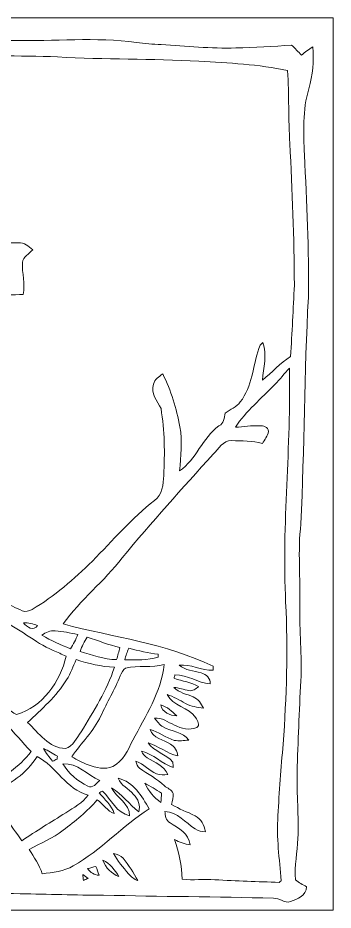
# Model space of a CAD drawing. Header units: centimetres. Extents: x -16.8 to 16.8, y -16.7 to 16.7.
# Drawn here: x 5.01 to 16.77, y -16.67 to 16.67 of the extents above; entities that cross this region are included whole.
import ezdxf

# ---------------------------------------------------------------- set-up
doc = ezdxf.new("R2010")
doc.units = ezdxf.units.CM
doc.header["$MEASUREMENT"] = 0
doc.layers.add('Layer 1', color=7, linetype='Continuous')

msp = doc.modelspace()

# ---------------------------------------------------------------- linework, layer by layer
at = {"layer": 'Layer 1', "lineweight": 9}
for points, knots in [([(-16.77458, 16.66875), (-16.77458, 16.66875), (16.77458, 16.66875), (16.77458, 16.66875), (16.77458, 16.66875), (16.77458, 16.66875), (16.77458, -16.66875), (16.77458, -16.66875), (16.77458, -16.66875), (16.77458, -16.66875), (-16.77458, -16.66875), (-16.77458, -16.66875), (-16.77458, -16.66875), (-16.77458, -16.66875), (-16.77458, 16.66875), (-16.77458, 16.66875), (-16.77458, 16.66875), (-16.77458, 16.66875), (-16.77458, 16.66875), (-16.77458, 16.66875)], [0, 0, 0, 0, 0.16666667, 0.16666667, 0.16666667, 0.16666667, 0.33333333, 0.33333333, 0.33333333, 0.33333333, 0.5, 0.5, 0.5, 0.5, 0.66666667, 0.66666667, 0.66666667, 0.66666667, 1, 1, 1, 1]), ([(-10.38931, 15.89581), (-11.37638, 15.94697), (-12.36486, 15.92262), (-13.35264, 15.92862), (-13.35264, 15.92862), (-14.11252, 15.92862), (-14.88052, 15.94838), (-15.63017, 15.80268), (-15.63017, 15.80268), (-15.90534, 15.75329), (-16.14734, 15.57514), (-16.31491, 15.35677), (-16.31491, 15.35677), (-16.27505, 15.1003), (-15.96849, 14.94578), (-16.03304, 14.65968), (-16.03304, 14.65968), (-16.01929, 13.33994), (-15.91522, 12.02373), (-15.82879, 10.70751), (-15.82879, 10.70751), (-15.82879, 9.31545), (-15.78293, 7.92127), (-15.87183, 6.53097), (-15.87183, 6.53097), (-15.88911, 6.07871), (-15.76917, 5.63457), (-15.77693, 5.18195), (-15.77693, 5.18195), (-15.7794, 4.57094), (-15.7353, 3.96028), (-15.77128, 3.34927), (-15.77128, 3.34927), (-15.7928, 1.45062), (-15.81326, -0.44803), (-15.89017, -2.34562), (-15.89017, -2.34562), (-15.91663, -3.23885), (-15.78751, -4.13244), (-15.85983, -5.02567), (-15.85983, -5.02567), (-16.05174, -7.29051), (-16.04186, -9.56522), (-16.07256, -11.83569), (-16.07256, -11.83569), (-16.11277, -13.20624), (-16.13076, -14.57713), (-16.18156, -15.94732), (-16.18156, -15.94732), (-15.19132, -16.21578), (-14.15203, -16.11877), (-13.13991, -16.07749), (-13.13991, -16.07749), (-11.07228, -15.99001), (-9.00359, -15.81679), (-6.93314, -15.92121), (-6.93314, -15.92121), (-5.9563, -15.91663), (-4.98052, -15.96566), (-4.00403, -15.96707), (-4.00403, -15.96707), (-2.34668, -16.04504), (-0.68615, -15.95473), (0.9712, -16.02281), (0.9712, -16.02281), (2.34632, -16.05844), (3.72251, -16.00024), (5.09693, -16.06232), (5.09693, -16.06232), (6.13234, -16.06197), (7.16633, -16.12089), (8.20208, -16.10501), (8.20208, -16.10501), (10.31804, -16.16604), (12.43506, -16.16251), (14.55102, -16.22425), (14.55102, -16.22425), (14.77433, -16.20414), (14.96166, -16.42992), (15.18285, -16.34878), (15.18285, -16.34878), (15.4499, -16.26129), (15.76105, -16.123), (15.78575, -15.79986), (15.78575, -15.79986), (15.65204, -15.70496), (15.47989, -15.65769), (15.373, -15.52998), (15.373, -15.52998), (15.3222, -15.01246), (15.44249, -14.50199), (15.46049, -13.98658), (15.46049, -13.98658), (15.49894, -13.16355), (15.41145, -12.34123), (15.43297, -11.51819), (15.43297, -11.51819), (15.45625, -10.37696), (15.51093, -9.23678), (15.56914, -8.0966), (15.56914, -8.0966), (15.61077, -7.15998), (15.51764, -6.22512), (15.52716, -5.28849), (15.52716, -5.28849), (15.56103, -4.27249), (15.44673, -3.25332), (15.57373, -2.24049), (15.57373, -2.24049), (15.70073, 0.58067), (15.69791, 3.40678), (15.8496, 6.22759), (15.8496, 6.22759), (15.88523, 8.00382), (15.7801, 9.77829), (15.70531, 11.55241), (15.70531, 11.55241), (15.66792, 12.37544), (15.62841, 13.2207), (15.86689, 14.01974), (15.86689, 14.01974), (16.00764, 14.52774), (16.06374, 15.05691), (16.01505, 15.5829), (16.01505, 15.5829), (15.86195, 15.5), (15.72754, 15.38817), (15.59595, 15.27492), (15.59595, 15.27492), (15.46895, 15.39734), (15.34936, 15.52646), (15.22624, 15.65204), (15.22624, 15.65204), (14.53268, 15.5956), (13.837, 15.56738), (13.14168, 15.54374), (13.14168, 15.54374), (12.20964, 15.51305), (11.28183, 15.61465), (10.35297, 15.6718), (10.35297, 15.6718), (10.04641, 15.68732), (9.74019, 15.7039), (9.43645, 15.74729), (9.43645, 15.74729), (7.90328, 15.95684), (6.35529, 15.79139), (4.81542, 15.82173), (4.81542, 15.82173), (3.26284, 15.82879), (1.70744, 15.82491), (0.15946, 15.95543), (0.15946, 15.95543), (-3.35703, 16.11383), (-6.87246, 15.84784), (-10.38931, 15.89581)], [0, 0, 0, 0, 0.025, 0.025, 0.025, 0.025, 0.05, 0.05, 0.05, 0.05, 0.075, 0.075, 0.075, 0.075, 0.1, 0.1, 0.1, 0.1, 0.125, 0.125, 0.125, 0.125, 0.15, 0.15, 0.15, 0.15, 0.175, 0.175, 0.175, 0.175, 0.2, 0.2, 0.2, 0.2, 0.225, 0.225, 0.225, 0.225, 0.25, 0.25, 0.25, 0.25, 0.275, 0.275, 0.275, 0.275, 0.3, 0.3, 0.3, 0.3, 0.325, 0.325, 0.325, 0.325, 0.35, 0.35, 0.35, 0.35, 0.375, 0.375, 0.375, 0.375, 0.4, 0.4, 0.4, 0.4, 0.425, 0.425, 0.425, 0.425, 0.45, 0.45, 0.45, 0.45, 0.475, 0.475, 0.475, 0.475, 0.5, 0.5, 0.5, 0.5, 0.525, 0.525, 0.525, 0.525, 0.55, 0.55, 0.55, 0.55, 0.575, 0.575, 0.575, 0.575, 0.6, 0.6, 0.6, 0.6, 0.625, 0.625, 0.625, 0.625, 0.65, 0.65, 0.65, 0.65, 0.675, 0.675, 0.675, 0.675, 0.7, 0.7, 0.7, 0.7, 0.725, 0.725, 0.725, 0.725, 0.75, 0.75, 0.75, 0.75, 0.775, 0.775, 0.775, 0.775, 0.8, 0.8, 0.8, 0.8, 0.825, 0.825, 0.825, 0.825, 0.85, 0.85, 0.85, 0.85, 0.875, 0.875, 0.875, 0.875, 0.9, 0.9, 0.9, 0.9, 0.925, 0.925, 0.925, 0.925, 0.95, 0.95, 0.95, 0.95, 1, 1, 1, 1]), ([(0.4191, 15.27492), (1.00118, 15.31832), (1.58644, 15.29009), (2.16994, 15.29009), (2.16994, 15.29009), (3.60892, 15.23718), (5.05001, 15.26187), (6.48935, 15.21001), (6.48935, 15.21001), (8.24583, 15.09924), (10.00795, 15.15145), (11.76514, 15.04668), (11.76514, 15.04668), (12.8718, 14.9793), (13.99117, 14.94049), (15.07666, 14.69566), (15.07666, 14.69566), (15.12817, 13.78973), (15.1063, 12.88203), (15.15816, 11.97645), (15.15816, 11.97645), (15.24776, 10.21362), (15.31937, 8.44938), (15.32678, 6.68479), (15.32678, 6.68479), (15.28868, 5.79402), (15.24176, 4.90326), (15.18567, 4.0132), (15.18567, 4.0132), (14.79127, 3.77119), (14.48894, 3.41842), (14.13545, 3.12773), (14.13545, 3.12773), (14.18061, 3.59657), (14.31008, 4.08093), (14.14709, 4.54201), (14.14709, 4.54201), (14.08571, 4.47569), (14.01762, 4.41043), (13.99928, 4.31659), (13.99928, 4.31659), (13.77774, 3.65019), (13.76186, 2.89172), (13.30925, 2.31881), (13.30925, 2.31881), (13.16814, 2.12443), (12.92754, 2.04682), (12.74304, 1.90394), (12.74304, 1.90394), (12.70247, 1.73002), (12.70529, 1.51059), (12.51409, 1.42028), (12.51409, 1.42028), (11.89284, 0.97825), (11.66812, 0.1711), (11.04053, -0.2607), (11.04053, -0.2607), (11.0871, 0.28716), (11.15801, 0.84279), (11.05253, 1.38889), (11.05253, 1.38889), (10.92341, 2.06975), (10.73115, 2.7492), (10.41224, 3.36621), (10.41224, 3.36621), (10.2803, 3.2572), (10.10426, 3.16724), (10.07181, 2.98133), (10.07181, 2.98133), (9.94022, 2.64266), (10.21045, 2.35338), (10.35015, 2.06904), (10.35015, 2.06904), (10.48385, 1.24495), (10.49761, 0.40323), (10.45104, -0.43004), (10.45104, -0.43004), (10.42917, -0.75671), (10.4073, -1.15288), (10.10744, -1.35784), (10.10744, -1.35784), (9.2583, -2.03165), (8.54816, -2.85715), (7.78863, -3.62585), (7.78863, -3.62585), (7.09648, -4.29613), (6.37293, -4.94771), (5.53649, -5.43489), (5.53649, -5.43489), (5.4289, -5.49698), (5.28779, -5.54179), (5.17031, -5.48111), (5.17031, -5.48111), (4.67289, -5.27826), (4.21322, -4.9784), (3.83328, -4.59811), (3.83328, -4.59811), (3.25085, -4.04883), (2.87091, -3.31893), (2.61973, -2.56681), (2.61973, -2.56681), (2.55976, -2.42394), (2.69699, -2.3114), (2.76154, -2.19992), (2.76154, -2.19992), (3.16794, -1.65241), (3.46393, -1.01988), (3.59445, -0.3489), (3.59445, -0.3489), (3.72674, 0.31644), (3.78566, 1.01847), (3.58599, 1.6764), (3.58599, 1.6764), (3.40678, 2.28106), (3.32423, 2.92241), (3.02824, 3.48686), (3.02824, 3.48686), (2.66171, 4.15043), (2.11808, 4.68948), (1.57586, 5.20947), (1.57586, 5.20947), (1.41887, 5.36257), (1.23437, 5.49134), (1.11337, 5.67761), (1.11337, 5.67761), (2.11243, 5.83036), (3.06846, 6.1909), (4.07458, 6.30026), (4.07458, 6.30026), (4.44994, 6.34294), (4.82882, 6.3059), (5.20488, 6.33483), (5.20488, 6.33483), (5.28144, 6.73241), (5.16149, 7.12964), (5.17737, 7.52792), (5.17737, 7.52792), (5.19783, 7.75229), (5.42925, 7.85036), (5.56154, 8.00523), (5.56154, 8.00523), (5.4035, 8.12447), (5.24863, 8.29769), (5.02708, 8.26629), (5.02708, 8.26629), (3.33587, 8.29098), (1.77377, 7.53921), (0.13441, 7.24853), (0.13441, 7.24853), (0.08361, 8.02076), (0.3302, 8.79934), (0.13864, 9.56275), (0.13864, 9.56275), (0.1076, 9.70597), (0.03387, 9.83474), (-0.01376, 9.97232), (-0.01376, 9.97232), (0.34502, 10.07533), (0.72037, 10.25419), (0.90029, 10.60062), (0.90029, 10.60062), (1.06574, 10.87367), (1.03928, 11.26737), (0.80398, 11.49315), (0.80398, 11.49315), (0.56268, 11.7535), (0.17533, 11.74009), (-0.15487, 11.76161), (-0.15487, 11.76161), (-0.15628, 11.82582), (-0.15875, 11.95387), (-0.15981, 12.01808), (-0.15981, 12.01808), (0.11606, 12.12427), (0.38276, 12.25091), (0.64735, 12.3825), (0.64735, 12.3825), (0.83185, 11.96022), (0.96026, 11.5002), (1.26859, 11.14566), (1.26859, 11.14566), (1.50319, 10.88284), (1.85032, 10.73044), (2.2038, 10.7382), (2.2038, 10.7382), (2.35126, 10.73185), (2.58798, 10.70927), (2.65924, 10.88249), (2.65924, 10.88249), (2.71216, 11.09486), (2.70722, 11.31852), (2.75837, 11.53125), (2.75837, 11.53125), (2.82434, 11.76408), (3.01343, 11.92777), (3.18841, 12.08229), (3.18841, 12.08229), (3.41701, 11.93306), (3.69182, 11.8678), (3.96452, 11.91225), (3.96452, 11.91225), (4.42524, 12.01526), (4.77344, 12.53102), (4.63515, 12.99457), (4.63515, 12.99457), (4.26967, 13.24892), (3.78213, 13.05031), (3.39831, 13.24222), (3.39831, 13.24222), (3.21627, 13.42496), (3.17606, 13.70753), (2.99014, 13.89133), (2.99014, 13.89133), (2.86385, 14.07477), (2.60773, 14.09136), (2.41159, 14.03068), (2.41159, 14.03068), (2.07116, 13.91955), (1.78964, 13.58336), (1.82033, 13.21329), (1.82033, 13.21329), (1.88383, 13.01574), (2.00166, 12.84182), (2.09621, 12.65837), (2.09621, 12.65837), (1.74484, 12.64214), (1.391, 12.67495), (1.05622, 12.78502), (1.05622, 12.78502), (1.32644, 13.20377), (1.54905, 13.68425), (1.49578, 14.19613), (1.49578, 14.19613), (1.47461, 14.43002), (1.34973, 14.62617), (1.21885, 14.81208), (1.21885, 14.81208), (0.95567, 14.75881), (0.6918, 14.68437), (0.47696, 14.51504), (0.47696, 14.51504), (0.20814, 14.33336), (0.10231, 14.00351), (-0.14429, 13.79996), (-0.14429, 13.79996), (-0.08784, 14.22012), (0.09208, 14.61029), (0.22825, 15.00893), (0.22825, 15.00893), (0.27305, 15.10559), (0.29633, 15.25023), (0.4191, 15.27492)], [0, 0, 0, 0, 0.015625, 0.015625, 0.015625, 0.015625, 0.03125, 0.03125, 0.03125, 0.03125, 0.046875, 0.046875, 0.046875, 0.046875, 0.0625, 0.0625, 0.0625, 0.0625, 0.078125, 0.078125, 0.078125, 0.078125, 0.09375, 0.09375, 0.09375, 0.09375, 0.109375, 0.109375, 0.109375, 0.109375, 0.125, 0.125, 0.125, 0.125, 0.140625, 0.140625, 0.140625, 0.140625, 0.15625, 0.15625, 0.15625, 0.15625, 0.171875, 0.171875, 0.171875, 0.171875, 0.1875, 0.1875, 0.1875, 0.1875, 0.203125, 0.203125, 0.203125, 0.203125, 0.21875, 0.21875, 0.21875, 0.21875, 0.234375, 0.234375, 0.234375, 0.234375, 0.25, 0.25, 0.25, 0.25, 0.265625, 0.265625, 0.265625, 0.265625, 0.28125, 0.28125, 0.28125, 0.28125, 0.296875, 0.296875, 0.296875, 0.296875, 0.3125, 0.3125, 0.3125, 0.3125, 0.328125, 0.328125, 0.328125, 0.328125, 0.34375, 0.34375, 0.34375, 0.34375, 0.359375, 0.359375, 0.359375, 0.359375, 0.375, 0.375, 0.375, 0.375, 0.390625, 0.390625, 0.390625, 0.390625, 0.40625, 0.40625, 0.40625, 0.40625, 0.421875, 0.421875, 0.421875, 0.421875, 0.4375, 0.4375, 0.4375, 0.4375, 0.453125, 0.453125, 0.453125, 0.453125, 0.46875, 0.46875, 0.46875, 0.46875, 0.484375, 0.484375, 0.484375, 0.484375, 0.5, 0.5, 0.5, 0.5, 0.515625, 0.515625, 0.515625, 0.515625, 0.53125, 0.53125, 0.53125, 0.53125, 0.546875, 0.546875, 0.546875, 0.546875, 0.5625, 0.5625, 0.5625, 0.5625, 0.578125, 0.578125, 0.578125, 0.578125, 0.59375, 0.59375, 0.59375, 0.59375, 0.609375, 0.609375, 0.609375, 0.609375, 0.625, 0.625, 0.625, 0.625, 0.640625, 0.640625, 0.640625, 0.640625, 0.65625, 0.65625, 0.65625, 0.65625, 0.671875, 0.671875, 0.671875, 0.671875, 0.6875, 0.6875, 0.6875, 0.6875, 0.703125, 0.703125, 0.703125, 0.703125, 0.71875, 0.71875, 0.71875, 0.71875, 0.734375, 0.734375, 0.734375, 0.734375, 0.75, 0.75, 0.75, 0.75, 0.765625, 0.765625, 0.765625, 0.765625, 0.78125, 0.78125, 0.78125, 0.78125, 0.796875, 0.796875, 0.796875, 0.796875, 0.8125, 0.8125, 0.8125, 0.8125, 0.828125, 0.828125, 0.828125, 0.828125, 0.84375, 0.84375, 0.84375, 0.84375, 0.859375, 0.859375, 0.859375, 0.859375, 0.875, 0.875, 0.875, 0.875, 0.890625, 0.890625, 0.890625, 0.890625, 0.90625, 0.90625, 0.90625, 0.90625, 0.921875, 0.921875, 0.921875, 0.921875, 0.9375, 0.9375, 0.9375, 0.9375, 0.953125, 0.953125, 0.953125, 0.953125, 0.96875, 0.96875, 0.96875, 0.96875, 1, 1, 1, 1]), ([(14.59583, 2.97286), (14.79091, 3.1623), (14.95178, 3.38279), (15.14228, 3.57646), (15.14228, 3.57646), (15.21107, 0.66111), (14.85688, -2.25143), (15.00258, -5.16784), (15.00258, -5.16784), (15.09183, -6.93208), (15.03221, -8.69985), (14.91192, -10.46127), (14.91192, -10.46127), (14.82125, -11.35098), (14.75916, -12.24315), (14.71577, -13.13603), (14.71577, -13.13603), (14.65016, -13.94954), (14.77716, -14.75881), (14.83078, -15.56914), (14.83078, -15.56914), (14.80679, -15.58925), (14.7828, -15.60971), (14.75952, -15.63053), (14.75952, -15.63053), (13.96047, -15.6023), (13.16179, -15.57831), (12.36416, -15.53386), (12.36416, -15.53386), (11.95705, -15.50423), (11.54818, -15.55574), (11.14213, -15.51481), (11.14213, -15.51481), (11.12308, -15.00858), (11.02607, -14.50799), (10.85744, -14.03103), (10.85744, -14.03103), (11.0363, -14.13122), (11.22962, -14.20354), (11.43529, -14.224), (11.43529, -14.224), (11.39437, -13.79996), (10.99291, -13.61369), (10.68599, -13.40485), (10.68599, -13.40485), (10.53324, -13.3156), (10.50114, -13.1378), (10.4962, -12.97728), (10.4962, -12.97728), (10.96151, -13.00586), (11.25855, -13.40132), (11.62756, -13.63027), (11.62756, -13.63027), (11.7348, -13.71953), (11.87415, -13.73329), (12.00714, -13.73681), (12.00714, -13.73681), (11.97046, -13.49692), (11.84134, -13.26056), (11.62226, -13.14591), (11.62226, -13.14591), (11.33616, -12.9921), (11.02395, -12.89226), (10.74491, -12.72505), (10.74491, -12.72505), (10.7696, -12.58711), (10.81052, -12.44529), (10.79923, -12.30489), (10.79923, -12.30489), (10.74208, -12.16484), (10.58404, -12.11686), (10.47821, -12.02302), (10.47821, -12.02302), (10.19986, -11.76126), (9.86084, -11.58311), (9.54828, -11.36897), (9.54828, -11.36897), (9.45727, -11.31323), (9.44527, -11.19787), (9.41599, -11.1058), (9.41599, -11.1058), (9.70033, -11.21375), (9.90917, -11.45258), (10.18328, -11.58099), (10.18328, -11.58099), (10.31522, -11.6272), (10.46162, -11.60815), (10.59956, -11.60357), (10.59956, -11.60357), (10.46692, -11.27584), (10.11167, -11.15166), (9.83474, -10.97774), (9.83474, -10.97774), (9.73561, -10.92412), (9.66929, -10.83063), (9.61813, -10.73326), (9.61813, -10.73326), (10.06122, -10.83028), (10.3819, -11.19329), (10.80523, -11.34004), (10.80523, -11.34004), (10.8017, -11.27266), (10.80311, -11.20528), (10.789, -11.13966), (10.789, -11.13966), (10.53853, -10.83169), (10.09756, -10.74667), (9.8679, -10.41717), (9.8679, -10.41717), (10.25807, -10.53394), (10.57734, -10.81793), (10.97844, -10.90859), (10.97844, -10.90859), (10.95269, -10.72868), (10.86414, -10.55441), (10.69975, -10.46797), (10.69975, -10.46797), (10.44293, -10.29264), (10.0457, -10.25701), (9.93951, -9.91905), (9.93951, -9.91905), (10.26195, -10.00478), (10.52301, -10.23197), (10.84262, -10.32475), (10.84262, -10.32475), (11.02007, -10.35544), (11.20422, -10.33709), (11.38273, -10.31593), (11.38273, -10.31593), (11.16718, -9.98961), (10.73467, -10.00972), (10.42776, -9.81781), (10.42776, -9.81781), (10.28524, -9.75501), (10.21045, -9.60543), (10.10885, -9.49889), (10.10885, -9.49889), (10.3819, -9.4682), (10.6112, -9.652), (10.84897, -9.75466), (10.84897, -9.75466), (11.09804, -9.88095), (11.41659, -9.96209), (11.68188, -9.84638), (11.68188, -9.84638), (11.82158, -9.75713), (11.7154, -9.58144), (11.64519, -9.48373), (11.64519, -9.48373), (11.38908, -9.08156), (10.78689, -9.0491), (10.57734, -8.61272), (10.57734, -8.61272), (10.82357, -8.68609), (11.043, -8.82297), (11.26455, -8.94962), (11.26455, -8.94962), (11.46951, -9.06745), (11.71152, -9.08473), (11.94047, -9.12354), (11.94047, -9.12354), (11.84557, -8.95667), (11.73797, -8.77288), (11.55065, -8.70021), (11.55065, -8.70021), (11.30441, -8.59367), (11.02184, -8.54428), (10.82781, -8.34425), (10.82781, -8.34425), (11.01901, -8.36683), (11.20281, -8.42786), (11.39119, -8.46631), (11.39119, -8.46631), (11.52984, -8.49524), (11.64661, -8.39188), (11.75949, -8.32873), (11.75949, -8.32873), (11.48644, -8.1407), (11.14178, -8.12553), (10.84016, -8.00453), (10.84016, -8.00453), (10.84756, -7.97348), (10.86203, -7.91139), (10.86944, -7.88035), (10.86944, -7.88035), (11.33722, -7.88388), (11.72845, -8.16822), (12.18459, -8.21866), (12.18459, -8.21866), (12.20787, -8.01123), (12.03466, -7.85283), (11.84734, -7.80309), (11.84734, -7.80309), (11.56935, -7.72266), (11.25149, -7.71384), (11.02148, -7.51628), (11.02148, -7.51628), (11.45963, -7.46619), (11.85616, -7.72301), (12.2936, -7.70043), (12.2936, -7.70043), (12.29395, -7.66516), (12.29466, -7.59425), (12.29501, -7.55862), (12.29501, -7.55862), (10.53782, -6.69819), (8.56897, -6.477), (6.69784, -5.97535), (6.69784, -5.97535), (7.33884, -5.06942), (8.23419, -4.38644), (8.89847, -3.50132), (8.89847, -3.50132), (10.0009, -2.18511), (11.14002, -0.90064), (12.29854, 0.36548), (12.29854, 0.36548), (12.50033, 0.56127), (12.65802, 0.88724), (12.98716, 0.87207), (12.98716, 0.87207), (13.36781, 0.84596), (13.76574, 0.89182), (14.13192, 0.76059), (14.13192, 0.76059), (14.21201, 0.91087), (14.33442, 1.04669), (14.3637, 1.21814), (14.3637, 1.21814), (14.35206, 1.37513), (14.16262, 1.45556), (14.02327, 1.42558), (14.02327, 1.42558), (13.72059, 1.45486), (13.42496, 1.37971), (13.12474, 1.37336), (13.12474, 1.37336), (13.53009, 1.97908), (14.09629, 2.44863), (14.59583, 2.97286)], [0, 0, 0, 0, 0.01639344, 0.01639344, 0.01639344, 0.01639344, 0.03278689, 0.03278689, 0.03278689, 0.03278689, 0.04918033, 0.04918033, 0.04918033, 0.04918033, 0.06557377, 0.06557377, 0.06557377, 0.06557377, 0.08196721, 0.08196721, 0.08196721, 0.08196721, 0.09836066, 0.09836066, 0.09836066, 0.09836066, 0.1147541, 0.1147541, 0.1147541, 0.1147541, 0.13114754, 0.13114754, 0.13114754, 0.13114754, 0.14754098, 0.14754098, 0.14754098, 0.14754098, 0.16393443, 0.16393443, 0.16393443, 0.16393443, 0.18032787, 0.18032787, 0.18032787, 0.18032787, 0.19672131, 0.19672131, 0.19672131, 0.19672131, 0.21311475, 0.21311475, 0.21311475, 0.21311475, 0.2295082, 0.2295082, 0.2295082, 0.2295082, 0.24590164, 0.24590164, 0.24590164, 0.24590164, 0.26229508, 0.26229508, 0.26229508, 0.26229508, 0.27868852, 0.27868852, 0.27868852, 0.27868852, 0.29508197, 0.29508197, 0.29508197, 0.29508197, 0.31147541, 0.31147541, 0.31147541, 0.31147541, 0.32786885, 0.32786885, 0.32786885, 0.32786885, 0.3442623, 0.3442623, 0.3442623, 0.3442623, 0.36065574, 0.36065574, 0.36065574, 0.36065574, 0.37704918, 0.37704918, 0.37704918, 0.37704918, 0.39344262, 0.39344262, 0.39344262, 0.39344262, 0.40983607, 0.40983607, 0.40983607, 0.40983607, 0.42622951, 0.42622951, 0.42622951, 0.42622951, 0.44262295, 0.44262295, 0.44262295, 0.44262295, 0.45901639, 0.45901639, 0.45901639, 0.45901639, 0.47540984, 0.47540984, 0.47540984, 0.47540984, 0.49180328, 0.49180328, 0.49180328, 0.49180328, 0.50819672, 0.50819672, 0.50819672, 0.50819672, 0.52459016, 0.52459016, 0.52459016, 0.52459016, 0.54098361, 0.54098361, 0.54098361, 0.54098361, 0.55737705, 0.55737705, 0.55737705, 0.55737705, 0.57377049, 0.57377049, 0.57377049, 0.57377049, 0.59016393, 0.59016393, 0.59016393, 0.59016393, 0.60655738, 0.60655738, 0.60655738, 0.60655738, 0.62295082, 0.62295082, 0.62295082, 0.62295082, 0.63934426, 0.63934426, 0.63934426, 0.63934426, 0.6557377, 0.6557377, 0.6557377, 0.6557377, 0.67213115, 0.67213115, 0.67213115, 0.67213115, 0.68852459, 0.68852459, 0.68852459, 0.68852459, 0.70491803, 0.70491803, 0.70491803, 0.70491803, 0.72131148, 0.72131148, 0.72131148, 0.72131148, 0.73770492, 0.73770492, 0.73770492, 0.73770492, 0.75409836, 0.75409836, 0.75409836, 0.75409836, 0.7704918, 0.7704918, 0.7704918, 0.7704918, 0.78688525, 0.78688525, 0.78688525, 0.78688525, 0.80327869, 0.80327869, 0.80327869, 0.80327869, 0.81967213, 0.81967213, 0.81967213, 0.81967213, 0.83606557, 0.83606557, 0.83606557, 0.83606557, 0.85245902, 0.85245902, 0.85245902, 0.85245902, 0.86885246, 0.86885246, 0.86885246, 0.86885246, 0.8852459, 0.8852459, 0.8852459, 0.8852459, 0.90163934, 0.90163934, 0.90163934, 0.90163934, 0.91803279, 0.91803279, 0.91803279, 0.91803279, 0.93442623, 0.93442623, 0.93442623, 0.93442623, 0.95081967, 0.95081967, 0.95081967, 0.95081967, 0.96721311, 0.96721311, 0.96721311, 0.96721311, 1, 1, 1, 1]), ([(4.33176, -5.8293), (5.04754, -6.11717), (5.62469, -6.65727), (6.32672, -6.97195), (6.32672, -6.97195), (6.48723, -7.04039), (6.65057, -7.10459), (6.80896, -7.17903), (6.80896, -7.17903), (6.58883, -8.14105), (5.92279, -9.06145), (4.96006, -9.36484), (4.96006, -9.36484), (4.40267, -9.05651), (4.01179, -8.53934), (3.63608, -8.04016), (3.63608, -8.04016), (3.44981, -7.77311), (3.25826, -7.50888), (3.09986, -7.22418), (3.09986, -7.22418), (3.57822, -6.82378), (3.98851, -6.34929), (4.33176, -5.8293)], [0, 0, 0, 0, 0.14285714, 0.14285714, 0.14285714, 0.14285714, 0.28571429, 0.28571429, 0.28571429, 0.28571429, 0.42857143, 0.42857143, 0.42857143, 0.42857143, 0.57142857, 0.57142857, 0.57142857, 0.57142857, 0.71428571, 0.71428571, 0.71428571, 0.71428571, 1, 1, 1, 1]), ([(5.22217, -5.93125), (5.40067, -5.93019), (5.57495, -5.97076), (5.7404, -6.03391), (5.7404, -6.03391), (5.6067, -6.25969), (5.33012, -6.09529), (5.22217, -5.93125)], [0, 0, 0, 0, 0.33333333, 0.33333333, 0.33333333, 0.33333333, 1, 1, 1, 1]), ([(5.90726, -6.39974), (6.04661, -6.28826), (6.2163, -6.2103), (6.40115, -6.23394), (6.40115, -6.23394), (6.68373, -6.2551), (6.96207, -6.31472), (7.24112, -6.36623), (7.24112, -6.36623), (7.17444, -6.55814), (7.06896, -6.73241), (6.96701, -6.90704), (6.96701, -6.90704), (6.60894, -6.74899), (6.24593, -6.59659), (5.90726, -6.39974)], [0, 0, 0, 0, 0.2, 0.2, 0.2, 0.2, 0.4, 0.4, 0.4, 0.4, 0.6, 0.6, 0.6, 0.6, 1, 1, 1, 1]), ([(7.59813, -6.4643), (8.00029, -6.60612), (8.39964, -6.75781), (8.81592, -6.85588), (8.81592, -6.85588), (8.77852, -7.00758), (8.73407, -7.1561), (8.69456, -7.30779), (8.69456, -7.30779), (8.22219, -7.30956), (7.77946, -7.12011), (7.32966, -7.00193), (7.32966, -7.00193), (7.39704, -6.81284), (7.48912, -6.63293), (7.59813, -6.4643)], [0, 0, 0, 0, 0.2, 0.2, 0.2, 0.2, 0.4, 0.4, 0.4, 0.4, 0.6, 0.6, 0.6, 0.6, 1, 1, 1, 1]), ([(9.14329, -6.88269), (9.50701, -6.97653), (9.8739, -7.05626), (10.24572, -7.11059), (10.24572, -7.11059), (10.24643, -7.13846), (10.24749, -7.1942), (10.24784, -7.22207), (10.24784, -7.22207), (9.84179, -7.32719), (9.41952, -7.32296), (9.00359, -7.31132), (9.00359, -7.31132), (9.03182, -7.16315), (9.08826, -7.02239), (9.14329, -6.88269)], [0, 0, 0, 0, 0.2, 0.2, 0.2, 0.2, 0.4, 0.4, 0.4, 0.4, 0.6, 0.6, 0.6, 0.6, 1, 1, 1, 1]), ([(7.1822, -7.3085), (7.64787, -7.45173), (8.12024, -7.57308), (8.60919, -7.59495), (8.60919, -7.59495), (8.33861, -8.46596), (7.82355, -9.23078), (7.36459, -10.00972), (7.36459, -10.00972), (7.20584, -10.24149), (7.07743, -10.53994), (6.78674, -10.63061), (6.78674, -10.63061), (6.1655, -10.61826), (5.78414, -10.0457), (5.37104, -9.65976), (5.37104, -9.65976), (5.88892, -9.15846), (6.45089, -8.68645), (6.8259, -8.05991), (6.8259, -8.05991), (6.97794, -7.82567), (7.07108, -7.5625), (7.1822, -7.3085)], [0, 0, 0, 0, 0.14285714, 0.14285714, 0.14285714, 0.14285714, 0.28571429, 0.28571429, 0.28571429, 0.28571429, 0.42857143, 0.42857143, 0.42857143, 0.42857143, 0.57142857, 0.57142857, 0.57142857, 0.57142857, 0.71428571, 0.71428571, 0.71428571, 0.71428571, 1, 1, 1, 1]), ([(9.0297, -7.62388), (9.50419, -7.52228), (10.00054, -7.61859), (10.4715, -7.49441), (10.4715, -7.49441), (10.34556, -8.52911), (9.76771, -9.41564), (9.29957, -10.32087), (9.29957, -10.32087), (9.11084, -10.68423), (8.93339, -11.10227), (8.55098, -11.30265), (8.55098, -11.30265), (8.25359, -11.43176), (7.92692, -11.34145), (7.63587, -11.24197), (7.63587, -11.24197), (7.42174, -11.15766), (7.20725, -11.06805), (7.01816, -10.93541), (7.01816, -10.93541), (7.37306, -10.42282), (7.83802, -9.98149), (8.10401, -9.4107), (8.10401, -9.4107), (8.33402, -8.90658), (8.62154, -8.43033), (8.82967, -7.91563), (8.82967, -7.91563), (8.88118, -7.81121), (8.91893, -7.68103), (9.0297, -7.62388)], [0, 0, 0, 0, 0.11111111, 0.11111111, 0.11111111, 0.11111111, 0.22222222, 0.22222222, 0.22222222, 0.22222222, 0.33333333, 0.33333333, 0.33333333, 0.33333333, 0.44444444, 0.44444444, 0.44444444, 0.44444444, 0.55555556, 0.55555556, 0.55555556, 0.55555556, 0.66666667, 0.66666667, 0.66666667, 0.66666667, 0.77777778, 0.77777778, 0.77777778, 0.77777778, 1, 1, 1, 1]), ([(2.4444, -9.41141), (2.85997, -9.30204), (3.20005, -9.04416), (3.46922, -8.71679), (3.46922, -8.71679), (4.24886, -9.28405), (4.84964, -10.04182), (5.49769, -10.74526), (5.49769, -10.74526), (5.05954, -11.32593), (4.44535, -11.74962), (3.76273, -11.99233), (3.76273, -11.99233), (3.53166, -11.56794), (3.32564, -11.13049), (3.08398, -10.71174), (3.08398, -10.71174), (2.84445, -10.29159), (2.62784, -9.85908), (2.4444, -9.41141)], [0, 0, 0, 0, 0.16666667, 0.16666667, 0.16666667, 0.16666667, 0.33333333, 0.33333333, 0.33333333, 0.33333333, 0.5, 0.5, 0.5, 0.5, 0.66666667, 0.66666667, 0.66666667, 0.66666667, 1, 1, 1, 1]), ([(10.34309, -9.00218), (10.57945, -9.06533), (10.75972, -9.24595), (10.93611, -9.40541), (10.93611, -9.40541), (10.68211, -9.404), (10.3946, -9.27523), (10.34309, -9.00218)], [0, 0, 0, 0, 0.33333333, 0.33333333, 0.33333333, 0.33333333, 1, 1, 1, 1]), ([(5.96371, -10.62884), (6.1401, -10.71457), (6.31084, -10.81229), (6.48088, -10.91001), (6.48088, -10.91001), (6.47841, -10.93893), (6.47347, -10.99679), (6.471, -11.02572), (6.471, -11.02572), (6.41456, -11.05217), (6.35847, -11.07828), (6.30237, -11.10474), (6.30237, -11.10474), (6.18349, -10.95022), (6.05437, -10.80276), (5.96371, -10.62884)], [0, 0, 0, 0, 0.2, 0.2, 0.2, 0.2, 0.4, 0.4, 0.4, 0.4, 0.6, 0.6, 0.6, 0.6, 1, 1, 1, 1]), ([(5.72523, -10.92729), (6.44066, -11.30406), (6.81284, -12.15884), (7.63094, -12.36768), (7.63094, -12.36768), (7.42597, -12.66966), (7.08484, -12.83582), (6.79097, -13.03549), (6.79097, -13.03549), (6.23958, -13.37416), (5.68925, -13.71459), (5.15161, -14.07513), (5.15161, -14.07513), (4.75474, -13.48564), (4.29719, -12.92754), (4.01602, -12.26961), (4.01602, -12.26961), (4.68842, -11.98104), (5.3407, -11.56864), (5.72523, -10.92729)], [0, 0, 0, 0, 0.16666667, 0.16666667, 0.16666667, 0.16666667, 0.33333333, 0.33333333, 0.33333333, 0.33333333, 0.5, 0.5, 0.5, 0.5, 0.66666667, 0.66666667, 0.66666667, 0.66666667, 1, 1, 1, 1]), ([(6.68867, -11.19822), (7.23124, -11.17212), (7.60095, -11.62438), (8.06767, -11.82299), (8.06767, -11.82299), (7.94667, -11.93165), (7.79216, -12.1352), (7.61471, -12.03713), (7.61471, -12.03713), (7.24182, -11.84557), (6.8961, -11.56758), (6.68867, -11.19822)], [0, 0, 0, 0, 0.25, 0.25, 0.25, 0.25, 0.5, 0.5, 0.5, 0.5, 1, 1, 1, 1]), ([(8.75312, -11.73974), (9.32321, -11.87062), (9.63224, -12.42166), (9.91059, -12.88309), (9.91059, -12.88309), (8.90517, -13.51386), (8.11459, -14.4339), (7.0739, -15.01175), (7.0739, -15.01175), (6.725, -15.22166), (6.31437, -15.27104), (5.91714, -15.30597), (5.91714, -15.30597), (5.80672, -14.97683), (5.60176, -14.69707), (5.43454, -14.39757), (5.43454, -14.39757), (5.85999, -14.1672), (6.31261, -13.98305), (6.69749, -13.68425), (6.69749, -13.68425), (7.14516, -13.33676), (7.59848, -12.98857), (7.96502, -12.55219), (7.96502, -12.55219), (8.1982, -12.69894), (8.33861, -12.97129), (8.60707, -13.06195), (8.60707, -13.06195), (8.50089, -12.74692), (8.25006, -12.52749), (8.03769, -12.28584), (8.03769, -12.28584), (8.08108, -12.26432), (8.12482, -12.24315), (8.16892, -12.22234), (8.16892, -12.22234), (8.49348, -12.54125), (8.68645, -13.04396), (9.17892, -13.14027), (9.17892, -13.14027), (9.16834, -12.68166), (8.70444, -12.46681), (8.50336, -12.10345), (8.50336, -12.10345), (8.89917, -12.32888), (9.16129, -12.7194), (9.519, -12.99492), (9.519, -12.99492), (9.59732, -12.75927), (9.49431, -12.50562), (9.31792, -12.34228), (9.31792, -12.34228), (9.15282, -12.11827), (8.84379, -12.01737), (8.75312, -11.73974)], [0, 0, 0, 0, 0.06666667, 0.06666667, 0.06666667, 0.06666667, 0.13333333, 0.13333333, 0.13333333, 0.13333333, 0.2, 0.2, 0.2, 0.2, 0.26666667, 0.26666667, 0.26666667, 0.26666667, 0.33333333, 0.33333333, 0.33333333, 0.33333333, 0.4, 0.4, 0.4, 0.4, 0.46666667, 0.46666667, 0.46666667, 0.46666667, 0.53333333, 0.53333333, 0.53333333, 0.53333333, 0.6, 0.6, 0.6, 0.6, 0.66666667, 0.66666667, 0.66666667, 0.66666667, 0.73333333, 0.73333333, 0.73333333, 0.73333333, 0.8, 0.8, 0.8, 0.8, 0.86666667, 0.86666667, 0.86666667, 0.86666667, 1, 1, 1, 1]), ([(9.73984, -11.92671), (9.9568, -12.03431), (10.16071, -12.16625), (10.36496, -12.29642), (10.36496, -12.29642), (10.36144, -12.41107), (10.36038, -12.52996), (10.34909, -12.64532), (10.34909, -12.64532), (10.07674, -12.47881), (9.89224, -12.20011), (9.73984, -11.92671)], [0, 0, 0, 0, 0.25, 0.25, 0.25, 0.25, 0.5, 0.5, 0.5, 0.5, 1, 1, 1, 1]), ([(8.57956, -14.55279), (8.71361, -14.57537), (8.85155, -14.62052), (8.93974, -14.73094), (8.93974, -14.73094), (9.14188, -14.99411), (9.33203, -15.26893), (9.48372, -15.56526), (9.48372, -15.56526), (9.34861, -15.51093), (9.22972, -15.42168), (9.13659, -15.31091), (9.13659, -15.31091), (8.93904, -15.06714), (8.72349, -14.83431), (8.57956, -14.55279)], [0, 0, 0, 0, 0.2, 0.2, 0.2, 0.2, 0.4, 0.4, 0.4, 0.4, 0.6, 0.6, 0.6, 0.6, 1, 1, 1, 1]), ([(8.18268, -14.80679), (8.45467, -14.91791), (8.62365, -15.18179), (8.78064, -15.41674), (8.78064, -15.41674), (8.51323, -15.30526), (8.26876, -15.09077), (8.18268, -14.80679)], [0, 0, 0, 0, 0.33333333, 0.33333333, 0.33333333, 0.33333333, 1, 1, 1, 1]), ([(7.61047, -15.11794), (7.71384, -15.08689), (7.81614, -15.05761), (7.92198, -15.03257), (7.92198, -15.03257), (7.96396, -15.14087), (8.00206, -15.25094), (8.03592, -15.36241), (8.03592, -15.36241), (7.86059, -15.35571), (7.70855, -15.26046), (7.61047, -15.11794)], [0, 0, 0, 0, 0.25, 0.25, 0.25, 0.25, 0.5, 0.5, 0.5, 0.5, 1, 1, 1, 1]), ([(7.43197, -15.33842), (7.50006, -15.38358), (7.56567, -15.43262), (7.62917, -15.48483), (7.62917, -15.48483), (7.56991, -15.50846), (7.51099, -15.5321), (7.45172, -15.55538), (7.45172, -15.55538), (7.44396, -15.48306), (7.43726, -15.41039), (7.43197, -15.33842)], [0, 0, 0, 0, 0.25, 0.25, 0.25, 0.25, 0.5, 0.5, 0.5, 0.5, 1, 1, 1, 1])]:
    msp.add_open_spline(points, degree=3, knots=knots, dxfattribs=at)

doc.saveas('drawing.dxf')
